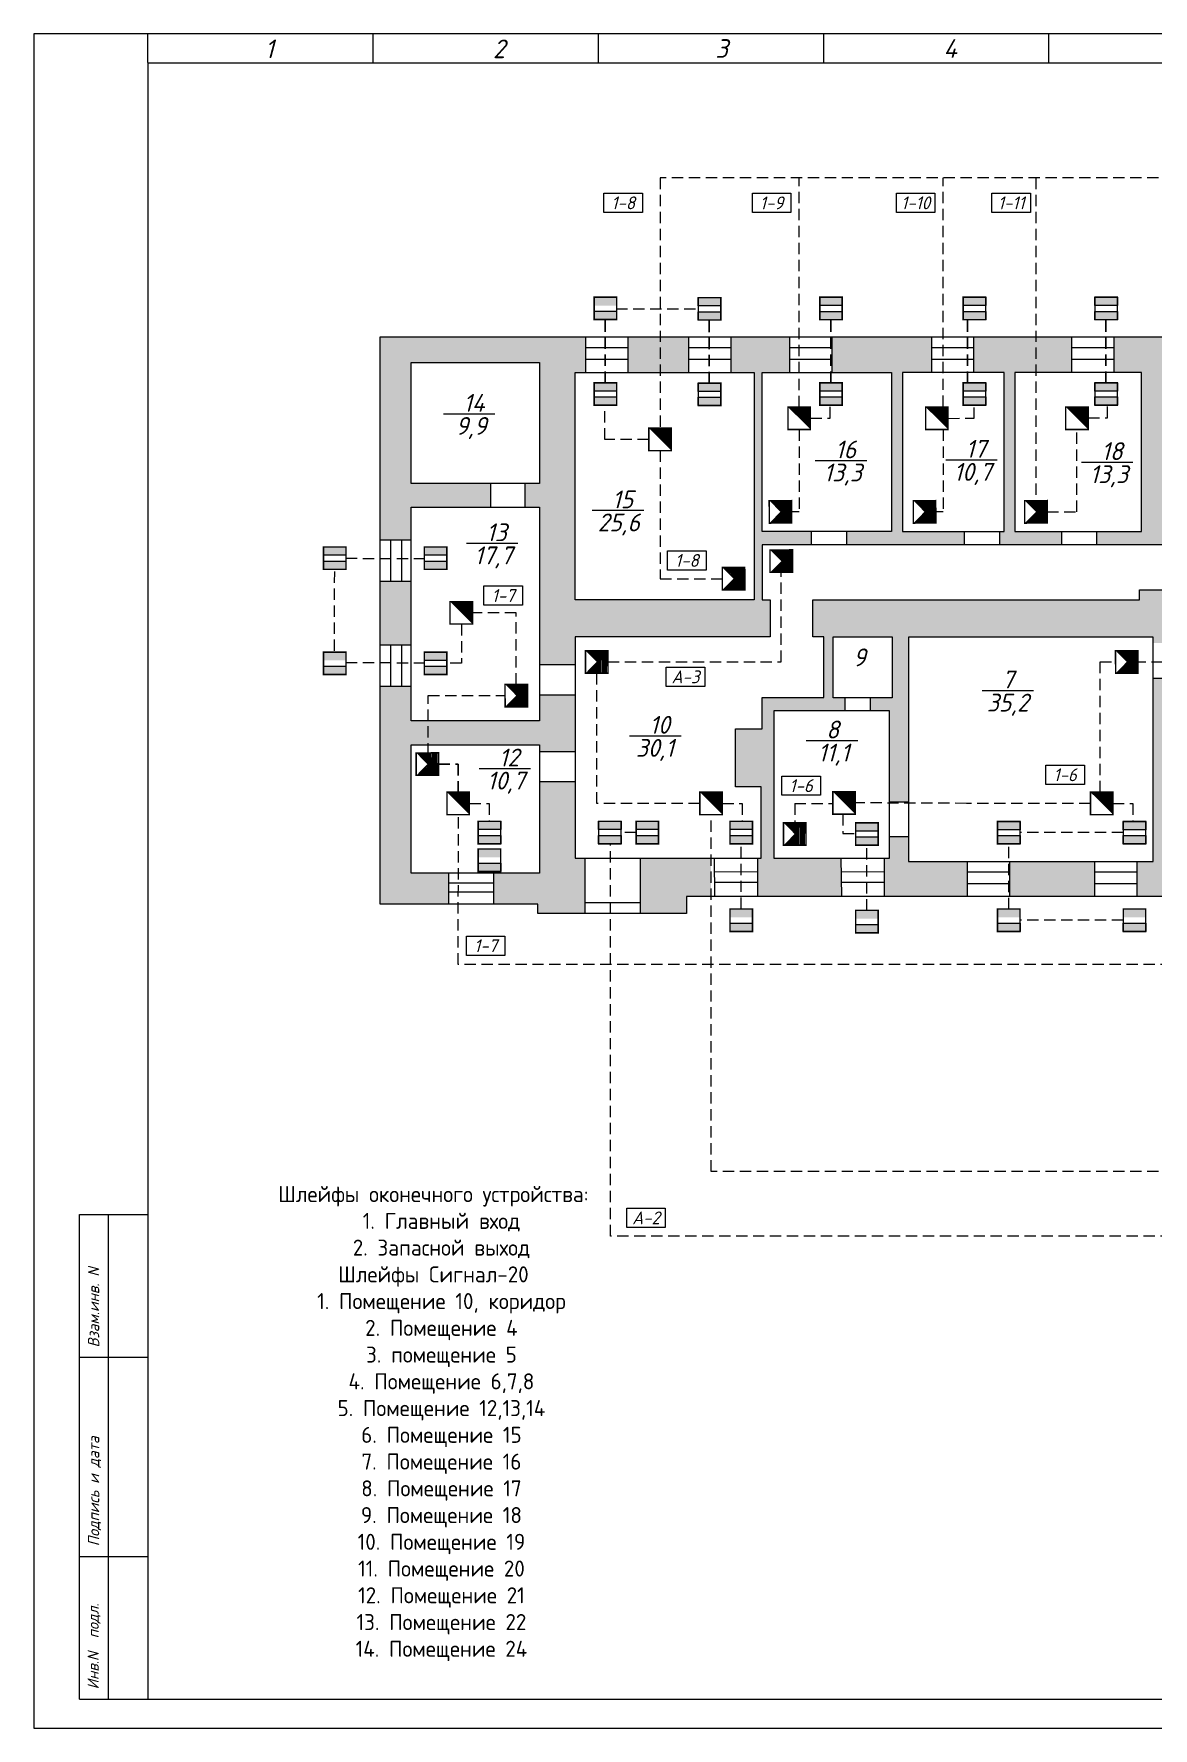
# Model space of a CAD drawing. Header units: inches. Extents: x -24 to 3888, y 393 to 1828.
# Drawn here: x 11.7 to 74.5, y 1275.1 to 1370.1 of the extents above; entities that cross this region are included whole.
import ezdxf

# ---------------------------------------------------------------- set-up
doc = ezdxf.new("R2010")
doc.units = ezdxf.units.IN
doc.header["$MEASUREMENT"] = 0
doc.linetypes.add('Caddy_Solid', pattern=[0])
doc.linetypes.add('HIDDEN2', pattern=[4.7625, 3.175, -1.5875])
doc.layers.get('0').transparency = 0.7
doc.layers.add('BLK_12_THHN', color=9, linetype='Continuous')
doc.layers.add('DESC', color=7, linetype='Continuous')
doc.styles.get("Standard").update_dxf_attribs({"font": 'GOST_Common Italic_0.ttf'})

# ---------------------------------------------------------------- blocks, each defined once
blk = doc.blocks.new('Звуковой')
blk.add_lwpolyline([(0.1, 2.9, 0, 4, 0), (1.5, 1.51, 4, 4, 0)], format="xyseb")
at = {"const_width": 0.2}
blk.add_lwpolyline([(0, 0), (0, 3), (3, 3), (3, 0)], close=True, dxfattribs=at)
blk = doc.blocks.new('Объем')
at = {"const_width": 0.2}
blk.add_lwpolyline([(0, 0), (0, 3), (3, 3), (3, 0)], close=True, dxfattribs=at)
for points in [[(0.21, 2.94), (0.21, 0.09)], [(0.41, 2.94), (0.41, 0.09)], [(0.61, 2.94), (0.61, 0.09)], [(0.8, 2.94), (0.8, 0.09)], [(1.01, 2.94), (1.01, 0.09)], [(1.21, 2.94), (1.21, 0.09)], [(1.39, 1.52), (2.81, 2.97)], [(1.39, 2.94), (1.39, 0.09)], [(1.56, 2.93), (1.56, 1.76)], [(1.76, 2.94), (1.76, 1.94)], [(1.94, 2.95), (1.94, 2.15)], [(2.13, 2.93), (2.13, 2.33)], [(2.3, 2.93), (2.3, 2.52)], [(2.49, 2.94), (2.49, 2.7)], [(1.39, 1.48), (2.82, 0.03)], [(1.56, 0.09), (1.56, 1.25)], [(1.74, 0.06), (1.74, 1.05)], [(1.94, 0.06), (1.94, 0.87)], [(2.13, 0.05), (2.13, 0.66)], [(2.31, 0.06), (2.31, 0.48)], [(2.49, 0.07), (2.49, 0.29)]]:
    blk.add_lwpolyline(points, dxfattribs=at)

msp = doc.modelspace()

# ---------------------------------------------------------------- hatches: boundary and pattern name
at = {"layer": 'DESC', "lineweight": 15}
h = msp.add_hatch(color=0, dxfattribs=at)
h.dxf.hatch_style = 1
h.paths.add_polyline_path([(43.152, 1354.558), (43.152, 1354.09), (44.412, 1354.09), (44.412, 1354.558)])
h.paths.add_polyline_path([(44.412, 1354.883), (44.412, 1355.35), (43.152, 1355.35), (43.152, 1354.883)])
h = msp.add_hatch(color=0, dxfattribs=at)
h.dxf.hatch_style = 1
h.paths.add_polyline_path([(48.998, 1354.536), (48.998, 1354.068), (50.258, 1354.068), (50.258, 1354.536)])
h.paths.add_polyline_path([(50.258, 1354.861), (50.258, 1355.328), (48.998, 1355.328), (48.998, 1354.861)])
h = msp.add_hatch(color=0, dxfattribs=at)
h.dxf.hatch_style = 1
h.paths.add_polyline_path([(55.813, 1354.556), (55.813, 1354.089), (57.073, 1354.089), (57.073, 1354.556)])
h.paths.add_polyline_path([(57.073, 1354.881), (57.073, 1355.348), (55.813, 1355.348), (55.813, 1354.881)])
h = msp.add_hatch(color=0, dxfattribs=at)
h.dxf.hatch_style = 1
h.paths.add_polyline_path([(63.864, 1354.556), (63.864, 1354.088), (65.124, 1354.088), (65.124, 1354.556)])
h.paths.add_polyline_path([(65.124, 1354.881), (65.124, 1355.348), (63.864, 1355.348), (63.864, 1354.881)])
h = msp.add_hatch(color=0, dxfattribs=at)
h.dxf.hatch_style = 1
h.paths.add_polyline_path([(71.253, 1354.556), (71.253, 1354.088), (72.513, 1354.088), (72.513, 1354.556)])
h.paths.add_polyline_path([(72.513, 1354.881), (72.513, 1355.348), (71.253, 1355.348), (71.253, 1354.881)])
h = msp.add_hatch(color=0, dxfattribs=at)
h.dxf.hatch_style = 1
h.paths.add_polyline_path([(37.339, 1344.906), (32.89, 1344.906), (32.89, 1351.691), (40.095, 1351.691), (40.095, 1344.906), (39.261, 1344.906), (39.261, 1343.574), (40.095, 1343.574), (40.095, 1334.738), (42.079, 1334.738), (42.079, 1336.29), (53.025, 1336.29), (53.025, 1338.366), (52.589, 1338.366), (52.589, 1341.454), (55.338, 1341.454), (55.338, 1342.207), (52.589, 1342.207), (52.589, 1351.121), (54.111, 1351.121), (54.111, 1353.129), (50.83, 1353.129), (50.83, 1351.121), (52.128, 1351.121), (52.128, 1338.366), (42.079, 1338.366), (42.079, 1351.121), (42.673, 1351.121), (42.673, 1353.129), (31.357, 1353.129), (31.137, 1353.129), (31.137, 1341.74), (32.89, 1341.74), (32.89, 1343.574), (37.339, 1343.574)])
h.paths.add_polyline_path([(46.853, 1353.129), (45.047, 1353.129), (45.047, 1351.121), (46.853, 1351.121)], flags=17)
h.paths.add_polyline_path([(48.456, 1353.129), (46.853, 1353.129), (46.853, 1351.121), (48.456, 1351.121)], flags=17)
h.paths.add_polyline_path([(62.074, 1353.129), (56.485, 1353.129), (56.485, 1351.121), (59.847, 1351.121), (59.847, 1342.207), (57.308, 1342.207), (57.308, 1341.454), (63.923, 1341.454), (63.923, 1342.207), (60.448, 1342.207), (60.448, 1351.121), (62.074, 1351.121)])
h.paths.add_polyline_path([(67.931, 1353.129), (64.448, 1353.129), (64.448, 1351.121), (66.154, 1351.121), (66.154, 1342.207), (65.892, 1342.207), (65.892, 1341.454), (69.371, 1341.454), (69.371, 1342.207), (66.762, 1342.207), (66.762, 1351.121), (67.931, 1351.121)])
h.paths.add_polyline_path([(69.941, 1353.129), (67.931, 1353.129), (67.931, 1351.121), (69.941, 1351.121)])
h.paths.add_polyline_path([(77.399, 1353.129), (72.316, 1353.129), (72.316, 1351.121), (73.87, 1351.121), (73.87, 1342.207), (71.341, 1342.207), (71.341, 1341.454), (78.234, 1341.454), (78.234, 1342.207), (76.36, 1342.207), (76.36, 1351.121), (77.399, 1351.121)])
h.paths.add_polyline_path([(79.617, 1353.129), (77.399, 1353.129), (77.399, 1351.121), (79.617, 1351.121)])
h.paths.add_polyline_path([(87.385, 1353.129), (81.991, 1353.129), (81.991, 1351.121), (84.044, 1351.121), (84.044, 1344.12), (81.684, 1344.12), (81.684, 1342.207), (80.204, 1342.207), (80.204, 1341.454), (86.501, 1341.454), (86.501, 1342.207), (84.556, 1342.207), (84.556, 1351.121), (87.385, 1351.121)])
h.paths.add_polyline_path([(84.044, 1343.962), (84.044, 1342.207), (81.941, 1342.207), (81.941, 1343.962)], flags=16)
h.paths.add_polyline_path([(92.185, 1353.129), (89.76, 1353.129), (89.76, 1351.121), (90.307, 1351.121), (90.307, 1342.207), (88.471, 1342.207), (88.471, 1341.454), (90.565, 1341.454), (90.565, 1340.773), (90.918, 1340.773), (90.918, 1341.784), (94.119, 1341.784), (94.119, 1342.207), (90.918, 1342.207), (90.918, 1351.121), (92.185, 1351.121)])
h.paths.add_polyline_path([(95.323, 1353.129), (92.185, 1353.129), (92.185, 1351.121), (95.323, 1351.121)])
h.paths.add_polyline_path([(100.958, 1353.129), (97.697, 1353.129), (97.697, 1351.121), (99.156, 1351.121), (99.156, 1342.207), (95.77, 1342.207), (95.77, 1341.784), (100.674, 1341.784), (100.674, 1342.207), (99.541, 1342.207), (99.541, 1350.523), (100.194, 1350.523), (100.194, 1351.121), (100.958, 1351.121)])
h.paths.add_polyline_path([(106.762, 1353.129), (103.332, 1353.129), (103.332, 1351.121), (104.338, 1351.121), (104.338, 1342.207), (102.252, 1342.207), (102.252, 1341.784), (106.553, 1341.784), (106.553, 1342.207), (104.815, 1342.207), (104.815, 1345.685), (109.637, 1345.685), (109.637, 1342.207), (108.294, 1342.207), (108.349, 1341.784), (109.637, 1341.784), (109.637, 1341.467), (111.548, 1341.467), (111.548, 1343.538), (115.241, 1343.538), (115.241, 1342.634), (115.975, 1342.634), (116.691, 1343.171), (116.691, 1343.58), (117.237, 1343.58), (117.247, 1343.587), (117.247, 1344.594), (116.184, 1344.594), (116.184, 1344.135), (112.535, 1344.135), (112.535, 1344.594), (111.635, 1344.594), (111.635, 1353.129), (109.136, 1353.129), (109.136, 1351.121), (109.637, 1351.121), (109.637, 1346.054), (104.815, 1346.054), (104.815, 1351.121), (106.762, 1351.121)])
h.paths.add_polyline_path([(111.548, 1338.862), (109.637, 1338.862), (109.637, 1338.41), (103.529, 1338.41), (103.529, 1336.28), (109.637, 1336.28), (109.637, 1336.2), (109.637, 1334.988), (111.593, 1334.988), (111.593, 1336.213), (112.463, 1336.213), (112.463, 1336.623), (116.184, 1336.623), (116.184, 1336.213), (117.247, 1336.213), (117.247, 1337.179), (116.691, 1337.179), (116.691, 1338.151), (115.241, 1338.151), (115.241, 1337.097), (111.548, 1337.097)])
h.paths.add_polyline_path([(101.442, 1338.41), (90.918, 1338.41), (90.918, 1339.304), (90.565, 1339.304), (90.565, 1338.41), (89.717, 1338.41), (89.717, 1336.28), (90.81, 1336.28), (90.81, 1323.703), (89.52, 1323.703), (89.52, 1321.735), (92.311, 1321.735), (92.311, 1323.703), (91.359, 1323.703), (91.359, 1336.28), (101.442, 1336.28)])
h.paths.add_polyline_path([(87.63, 1338.41), (79.482, 1338.41), (79.482, 1336.28), (82.585, 1336.28), (82.585, 1323.703), (80.615, 1323.703), (80.615, 1321.735), (85.34, 1321.735), (85.34, 1323.703), (83.051, 1323.703), (83.051, 1336.28), (87.63, 1336.28)])
h.paths.add_polyline_path([(77.395, 1338.41), (76.288, 1338.41), (76.288, 1338.926), (73.757, 1338.926), (73.757, 1338.366), (55.425, 1338.366), (55.425, 1336.29), (56.045, 1336.29), (56.045, 1332.896), (52.584, 1332.896), (52.584, 1331.14), (51.086, 1331.14), (51.086, 1327.887), (52.532, 1327.887), (52.532, 1323.885), (52.313, 1323.885), (52.313, 1321.735), (57.056, 1321.735), (57.022, 1323.885), (53.237, 1323.885), (53.237, 1332.154), (57.213, 1332.154), (57.213, 1332.87), (56.569, 1332.87), (56.569, 1336.29), (59.884, 1336.29), (59.884, 1332.87), (58.642, 1332.87), (58.642, 1332.154), (59.729, 1332.154), (59.729, 1327.051), (60.786, 1327.051), (60.786, 1336.28), (74.519, 1336.28), (74.519, 1335.956), (76.288, 1335.956), (76.288, 1336.28), (77.395, 1336.28)])
h.paths.add_polyline_path([(78.242, 1323.703), (76.288, 1323.703), (76.288, 1333.981), (74.519, 1333.981), (74.519, 1323.703), (73.608, 1323.703), (73.608, 1321.735), (78.242, 1321.735)])
h.paths.add_polyline_path([(71.236, 1323.703), (66.453, 1323.703), (66.453, 1321.735), (71.236, 1321.735)], flags=17)
h.paths.add_polyline_path([(64.081, 1323.703), (60.786, 1323.703), (60.786, 1325.106), (59.729, 1325.106), (59.729, 1323.885), (59.435, 1323.885), (59.435, 1321.735), (64.081, 1321.735)], flags=17)
h.paths.add_polyline_path([(99.478, 1323.703), (94.683, 1323.703), (94.683, 1321.735), (99.478, 1321.735)], flags=17)
h.paths.add_polyline_path([(105.853, 1322.69), (105.312, 1322.69), (105.312, 1323.703), (101.85, 1323.703), (101.85, 1321.735), (103.366, 1321.735), (103.366, 1320.692), (105.853, 1320.692)])
h.paths.add_polyline_path([(111.593, 1334.988), (109.637, 1334.988), (109.637, 1322.69), (108.225, 1322.69), (108.225, 1320.692), (111.593, 1320.692)])
h.paths.add_polyline_path([(49.717, 1323.885), (45.737, 1323.885), (45.737, 1320.769), (48.33, 1320.769), (48.33, 1321.735), (49.717, 1321.735)])
h.paths.add_polyline_path([(42.638, 1323.885), (42.079, 1323.885), (42.079, 1328.18), (40.095, 1328.18), (40.095, 1323.042), (37.513, 1323.042), (37.513, 1321.31), (39.985, 1321.31), (39.985, 1320.769), (42.638, 1320.769)])
h.paths.add_polyline_path([(42.079, 1333.042), (40.095, 1333.042), (40.095, 1331.586), (35.522, 1331.586), (35.522, 1330.235), (40.095, 1330.235), (40.095, 1329.868), (42.079, 1329.868)])
h.paths.add_polyline_path([(32.89, 1339.412), (31.137, 1339.412), (31.137, 1335.849), (32.89, 1335.849)], flags=17)
h.paths.add_polyline_path([(32.89, 1330.235), (35.522, 1330.235), (35.522, 1331.586), (32.89, 1331.586), (32.89, 1333.521), (31.137, 1333.521), (31.137, 1321.31), (34.98, 1321.31), (34.98, 1323.042), (32.89, 1323.042)])
h = msp.add_hatch(color=0, dxfattribs=at)
h.dxf.hatch_style = 1
h.paths.add_polyline_path([(43.152, 1349.76), (43.152, 1349.292), (44.412, 1349.292), (44.412, 1349.76)])
h.paths.add_polyline_path([(44.412, 1350.085), (44.412, 1350.552), (43.152, 1350.552), (43.152, 1350.085)])
h = msp.add_hatch(color=0, dxfattribs=at)
h.dxf.hatch_style = 1
h.paths.add_polyline_path([(48.998, 1349.738), (48.998, 1349.27), (50.258, 1349.27), (50.258, 1349.738)])
h.paths.add_polyline_path([(50.258, 1350.063), (50.258, 1350.53), (48.998, 1350.53), (48.998, 1350.063)])
h = msp.add_hatch(color=0, dxfattribs=at)
h.dxf.hatch_style = 1
h.paths.add_polyline_path([(55.813, 1349.758), (55.813, 1349.29), (57.073, 1349.29), (57.073, 1349.758)])
h.paths.add_polyline_path([(57.073, 1350.083), (57.073, 1350.55), (55.813, 1350.55), (55.813, 1350.083)])
h = msp.add_hatch(color=0, dxfattribs=at)
h.dxf.hatch_style = 1
h.paths.add_polyline_path([(63.864, 1349.758), (63.864, 1349.29), (65.124, 1349.29), (65.124, 1349.758)])
h.paths.add_polyline_path([(65.124, 1350.083), (65.124, 1350.55), (63.864, 1350.55), (63.864, 1350.083)])
h = msp.add_hatch(color=0, dxfattribs=at)
h.dxf.hatch_style = 1
h.paths.add_polyline_path([(71.253, 1349.758), (71.253, 1349.29), (72.513, 1349.29), (72.513, 1349.758)])
h.paths.add_polyline_path([(72.513, 1350.083), (72.513, 1350.55), (71.253, 1350.55), (71.253, 1350.083)])
h = msp.add_hatch(color=0, dxfattribs=at)
h.dxf.hatch_style = 1
h.paths.add_polyline_path([(27.965, 1340.548), (27.965, 1340.08), (29.225, 1340.08), (29.225, 1340.548)])
h.paths.add_polyline_path([(29.225, 1340.873), (29.225, 1341.34), (27.965, 1341.34), (27.965, 1340.873)])
h = msp.add_hatch(color=0, dxfattribs=at)
h.dxf.hatch_style = 1
h.paths.add_polyline_path([(33.626, 1340.548), (33.626, 1340.08), (34.886, 1340.08), (34.886, 1340.548)])
h.paths.add_polyline_path([(34.886, 1340.873), (34.886, 1341.34), (33.626, 1341.34), (33.626, 1340.873)])
h = msp.add_hatch(color=0, dxfattribs=at)
h.dxf.hatch_style = 1
h.paths.add_polyline_path([(27.965, 1334.646), (27.965, 1334.179), (29.225, 1334.179), (29.225, 1334.646)])
h.paths.add_polyline_path([(29.225, 1334.971), (29.225, 1335.438), (27.965, 1335.438), (27.965, 1334.971)])
h = msp.add_hatch(color=0, dxfattribs=at)
h.dxf.hatch_style = 1
h.paths.add_polyline_path([(33.626, 1334.646), (33.626, 1334.179), (34.886, 1334.179), (34.886, 1334.646)])
h.paths.add_polyline_path([(34.886, 1334.971), (34.886, 1335.438), (33.626, 1335.438), (33.626, 1334.971)])
h = msp.add_hatch(color=0, dxfattribs=at)
h.dxf.hatch_style = 1
h.paths.add_polyline_path([(36.649, 1325.156), (36.649, 1324.688), (37.909, 1324.688), (37.909, 1325.156)])
h.paths.add_polyline_path([(37.909, 1325.481), (37.909, 1325.948), (36.649, 1325.948), (36.649, 1325.481)])
h = msp.add_hatch(color=0, dxfattribs=at)
h.dxf.hatch_style = 1
h.paths.add_polyline_path([(43.404, 1325.156), (43.404, 1324.688), (44.664, 1324.688), (44.664, 1325.156)])
h.paths.add_polyline_path([(44.664, 1325.481), (44.664, 1325.948), (43.404, 1325.948), (43.404, 1325.481)])
h = msp.add_hatch(color=0, dxfattribs=at)
h.dxf.hatch_style = 1
h.paths.add_polyline_path([(45.508, 1325.156), (45.508, 1324.688), (46.768, 1324.688), (46.768, 1325.156)])
h.paths.add_polyline_path([(46.768, 1325.481), (46.768, 1325.948), (45.508, 1325.948), (45.508, 1325.481)])
h = msp.add_hatch(color=0, dxfattribs=at)
h.dxf.hatch_style = 1
h.paths.add_polyline_path([(50.776, 1325.156), (50.776, 1324.688), (52.036, 1324.688), (52.036, 1325.156)])
h.paths.add_polyline_path([(52.036, 1325.481), (52.036, 1325.948), (50.776, 1325.948), (50.776, 1325.481)])
h = msp.add_hatch(color=0, dxfattribs=at)
h.dxf.hatch_style = 1
h.paths.add_polyline_path([(57.829, 1325.078), (57.829, 1324.61), (59.089, 1324.61), (59.089, 1325.078)])
h.paths.add_polyline_path([(59.089, 1325.403), (59.089, 1325.87), (57.829, 1325.87), (57.829, 1325.403)])
h = msp.add_hatch(color=0, dxfattribs=at)
h.dxf.hatch_style = 1
h.paths.add_polyline_path([(65.79, 1325.151), (65.79, 1324.683), (67.05, 1324.683), (67.05, 1325.151)])
h.paths.add_polyline_path([(67.05, 1325.476), (67.05, 1325.943), (65.79, 1325.943), (65.79, 1325.476)])
h = msp.add_hatch(color=0, dxfattribs=at)
h.dxf.hatch_style = 1
h.paths.add_polyline_path([(72.843, 1325.151), (72.843, 1324.683), (74.103, 1324.683), (74.103, 1325.151)])
h.paths.add_polyline_path([(74.103, 1325.476), (74.103, 1325.943), (72.843, 1325.943), (72.843, 1325.476)])
h = msp.add_hatch(color=0, dxfattribs=at)
h.dxf.hatch_style = 1
h.paths.add_polyline_path([(36.649, 1323.6), (36.649, 1323.132), (37.909, 1323.132), (37.909, 1323.6)])
h.paths.add_polyline_path([(37.909, 1323.925), (37.909, 1324.392), (36.649, 1324.392), (36.649, 1323.925)])
h = msp.add_hatch(color=0, dxfattribs=at)
h.dxf.hatch_style = 1
h.paths.add_polyline_path([(50.776, 1320.24), (50.776, 1319.772), (52.036, 1319.772), (52.036, 1320.24)])
h.paths.add_polyline_path([(52.036, 1320.565), (52.036, 1321.032), (50.776, 1321.032), (50.776, 1320.565)])
h = msp.add_hatch(color=0, dxfattribs=at)
h.dxf.hatch_style = 1
h.paths.add_polyline_path([(57.829, 1320.162), (57.829, 1319.694), (59.089, 1319.694), (59.089, 1320.162)])
h.paths.add_polyline_path([(59.089, 1320.487), (59.089, 1320.954), (57.829, 1320.954), (57.829, 1320.487)])
h = msp.add_hatch(color=0, dxfattribs=at)
h.dxf.hatch_style = 1
h.paths.add_polyline_path([(65.79, 1320.235), (65.79, 1319.767), (67.05, 1319.767), (67.05, 1320.235)])
h.paths.add_polyline_path([(67.05, 1320.56), (67.05, 1321.027), (65.79, 1321.027), (65.79, 1320.56)])
h = msp.add_hatch(color=0, dxfattribs=at)
h.dxf.hatch_style = 1
h.paths.add_polyline_path([(72.843, 1320.235), (72.843, 1319.767), (74.103, 1319.767), (74.103, 1320.235)])
h.paths.add_polyline_path([(74.103, 1320.56), (74.103, 1321.027), (72.843, 1321.027), (72.843, 1320.56)])

# ---------------------------------------------------------------- linework, layer by layer
at = {"layer": 'BLK_12_THHN', "color": 0, "linetype": 'HIDDEN2', "ltscale": 0.2}
for p, q in [((43.766, 1350.552), (43.766, 1354.09)), ((49.612, 1350.53), (49.612, 1354.068)), ((56.427, 1350.55), (56.427, 1354.089)), ((64.099, 1350.55), (64.099, 1354.088)), ((71.867, 1350.55), (71.867, 1354.088))]:
    msp.add_line(p, q, dxfattribs=at)
at = {"layer": 'BLK_12_THHN', "color": 0, "lineweight": 15}
for p, q in [((31.137, 1321.31), (31.137, 1353.129)), ((31.137, 1353.129), (31.357, 1353.129)), ((31.357, 1353.129), (111.635, 1353.129)), ((42.673, 1353.129), (42.673, 1351.121)), ((42.673, 1352.529), (45.047, 1352.529)), ((45.047, 1353.129), (45.047, 1351.121)), ((48.456, 1353.129), (48.456, 1351.121)), ((48.456, 1352.529), (50.83, 1352.529)), ((50.83, 1353.129), (50.83, 1351.121)), ((54.111, 1353.129), (54.111, 1351.121)), ((54.111, 1352.529), (56.485, 1352.529)), ((56.485, 1353.129), (56.485, 1351.121)), ((62.074, 1353.129), (62.074, 1351.121)), ((62.074, 1352.529), (64.448, 1352.529)), ((64.448, 1353.129), (64.448, 1351.121)), ((69.941, 1353.129), (69.941, 1351.121)), ((69.941, 1352.529), (72.316, 1352.529)), ((72.316, 1353.129), (72.316, 1351.121)), ((32.89, 1351.691), (40.095, 1351.691)), ((32.89, 1344.906), (32.89, 1351.691)), ((40.095, 1351.691), (40.095, 1344.906)), ((42.673, 1351.872), (45.047, 1351.872)), ((48.456, 1351.872), (50.83, 1351.872)), ((54.111, 1351.872), (56.485, 1351.872)), ((62.074, 1351.872), (64.448, 1351.872)), ((69.941, 1351.872), (72.316, 1351.872)), ((42.079, 1351.121), (52.128, 1351.121)), ((42.079, 1338.366), (42.079, 1351.121)), ((52.128, 1351.121), (52.128, 1338.366)), ((52.589, 1351.121), (59.847, 1351.121)), ((52.589, 1342.207), (52.589, 1351.121)), ((59.847, 1351.121), (59.847, 1342.207)), ((60.448, 1351.121), (60.448, 1342.207)), ((66.154, 1351.121), (60.448, 1351.121)), ((66.154, 1342.207), (66.154, 1351.121)), ((66.762, 1351.121), (66.762, 1342.207)), ((73.87, 1351.121), (66.762, 1351.121)), ((73.87, 1342.207), (73.87, 1351.121)), ((40.095, 1344.906), (32.89, 1344.906)), ((37.339, 1344.906), (37.339, 1343.574)), ((39.261, 1344.906), (39.261, 1343.574)), ((32.89, 1343.574), (40.095, 1343.574)), ((32.89, 1331.586), (32.89, 1343.574)), ((40.095, 1343.574), (40.095, 1331.586)), ((59.847, 1342.207), (52.589, 1342.207)), ((55.338, 1342.207), (55.338, 1341.454)), ((57.308, 1342.207), (57.308, 1341.454)), ((60.448, 1342.207), (66.154, 1342.207)), ((63.923, 1342.207), (63.923, 1341.454)), ((65.892, 1342.207), (65.892, 1341.454)), ((66.762, 1342.207), (73.87, 1342.207)), ((69.371, 1342.207), (69.371, 1341.454)), ((71.341, 1342.207), (71.341, 1341.454)), ((31.137, 1341.74), (32.89, 1341.74)), ((31.716, 1341.74), (31.716, 1339.412)), ((32.342, 1341.74), (32.342, 1339.412)), ((52.589, 1341.454), (52.589, 1338.366)), ((90.565, 1341.454), (52.589, 1341.454)), ((31.137, 1339.412), (32.89, 1339.412)), ((52.128, 1338.366), (42.079, 1338.366)), ((52.589, 1338.366), (53.025, 1338.366)), ((53.025, 1338.366), (53.025, 1336.29)), ((55.425, 1336.29), (55.425, 1338.366)), ((55.425, 1338.366), (73.757, 1338.366)), ((73.757, 1338.366), (73.757, 1338.926)), ((73.757, 1338.926), (76.288, 1338.926)), ((53.025, 1336.29), (42.079, 1336.29)), ((42.079, 1336.29), (42.079, 1323.885)), ((56.045, 1336.29), (55.425, 1336.29)), ((56.045, 1332.896), (56.045, 1336.29)), ((56.569, 1336.29), (59.884, 1336.29)), ((56.569, 1332.87), (56.569, 1336.29)), ((59.884, 1336.29), (59.884, 1332.87)), ((74.519, 1336.28), (60.786, 1336.28)), ((60.786, 1336.28), (60.786, 1323.703)), ((74.519, 1323.703), (74.519, 1336.28)), ((31.137, 1335.849), (32.89, 1335.849)), ((31.716, 1335.849), (31.716, 1333.521)), ((32.342, 1335.849), (32.342, 1333.521)), ((40.095, 1334.738), (42.079, 1334.738)), ((31.137, 1333.521), (32.89, 1333.521)), ((74.519, 1333.981), (76.288, 1333.981)), ((40.095, 1333.042), (42.079, 1333.042)), ((52.584, 1331.14), (52.584, 1332.896)), ((52.584, 1332.896), (56.045, 1332.896)), ((59.884, 1332.87), (56.569, 1332.87)), ((57.213, 1332.87), (57.213, 1332.154)), ((58.642, 1332.87), (58.642, 1332.154)), ((40.095, 1331.586), (32.89, 1331.586)), ((59.729, 1332.154), (53.237, 1332.154)), ((53.237, 1332.154), (53.237, 1323.885)), ((59.729, 1323.885), (59.729, 1332.154)), ((51.086, 1327.887), (51.086, 1331.14)), ((51.086, 1331.14), (52.584, 1331.14)), ((32.89, 1330.235), (40.095, 1330.235)), ((32.89, 1323.042), (32.89, 1330.235)), ((40.095, 1330.235), (40.095, 1323.042)), ((40.095, 1329.868), (42.079, 1329.868)), ((40.095, 1328.18), (42.079, 1328.18)), ((52.532, 1327.887), (51.086, 1327.887)), ((52.532, 1323.885), (52.532, 1327.887)), ((59.729, 1327.051), (60.786, 1327.051)), ((59.729, 1325.106), (60.786, 1325.106)), ((40.095, 1323.042), (32.89, 1323.042)), ((34.98, 1323.042), (34.98, 1321.31)), ((37.513, 1323.042), (37.513, 1321.31)), ((42.079, 1323.885), (52.532, 1323.885)), ((42.638, 1323.885), (42.638, 1320.769)), ((45.737, 1323.885), (45.737, 1320.769)), ((49.934, 1321.735), (49.9, 1323.885)), ((49.912, 1323.125), (52.313, 1323.123)), ((52.313, 1323.885), (52.313, 1321.735)), ((53.237, 1323.885), (59.729, 1323.885)), ((57.056, 1321.735), (57.022, 1323.885)), ((57.034, 1323.125), (59.435, 1323.123)), ((59.435, 1323.885), (59.435, 1321.735)), ((60.786, 1323.703), (74.519, 1323.703)), ((64.081, 1323.703), (64.081, 1321.735)), ((64.081, 1323.118), (66.453, 1323.118)), ((66.453, 1323.703), (66.453, 1321.735)), ((71.236, 1323.703), (71.236, 1321.735)), ((71.236, 1323.118), (73.608, 1323.118)), ((73.608, 1323.703), (73.608, 1321.735)), ((34.98, 1322.5), (37.513, 1322.5)), ((49.921, 1322.542), (52.313, 1322.539)), ((57.043, 1322.542), (59.435, 1322.539)), ((64.081, 1322.462), (66.453, 1322.462)), ((71.236, 1322.462), (73.608, 1322.462)), ((39.985, 1321.31), (31.137, 1321.31)), ((34.98, 1321.991), (37.513, 1321.991)), ((39.985, 1320.769), (39.985, 1321.31)), ((42.638, 1321.389), (45.737, 1321.389)), ((103.366, 1321.735), (48.33, 1321.735)), ((48.33, 1321.735), (48.33, 1320.769)), ((48.33, 1320.769), (39.985, 1320.769))]:
    msp.add_line(p, q, dxfattribs=at)
at = {"layer": 'DESC', "linetype": 'Caddy_Solid', "lineweight": 15}
for p, q in [((18.114, 1368.521), (18.114, 1370.121)), ((30.754, 1368.521), (30.754, 1370.121)), ((43.394, 1368.521), (43.394, 1370.121)), ((56.034, 1368.521), (56.034, 1370.121)), ((68.674, 1368.521), (68.674, 1370.121)), ((18.114, 1368.501), (144.514, 1368.501)), ((18.114, 1368.501), (18.114, 1276.681)), ((14.274, 1276.7), (14.274, 1303.9)), ((14.274, 1303.9), (18.114, 1303.9)), ((15.874, 1303.9), (15.874, 1276.7)), ((14.274, 1295.881), (18.114, 1295.881)), ((14.274, 1284.7), (18.114, 1284.7)), ((144.514, 1276.681), (14.274, 1276.681))]:
    msp.add_line(p, q, dxfattribs=at)
at = {"layer": 'DESC', "color": 0, "linetype": 'HIDDEN2', "lineweight": 15, "ltscale": 0.2}
for p, q in [((133.877, 1362.045), (46.853, 1362.045)), ((46.853, 1362.045), (46.853, 1348.004)), ((54.657, 1349.191), (54.657, 1362.045)), ((62.739, 1349.192), (62.739, 1362.046)), ((67.931, 1362.045), (67.931, 1343.939)), ((44.388, 1354.698), (48.998, 1354.698)), ((43.758, 1347.374), (43.758, 1349.25)), ((56.396, 1348.561), (56.396, 1349.222)), ((64.478, 1348.562), (64.478, 1349.168)), ((71.957, 1348.582), (71.957, 1349.222)), ((54.657, 1347.931), (54.657, 1343.311)), ((55.287, 1348.561), (56.396, 1348.561)), ((62.739, 1347.932), (62.739, 1343.312)), ((63.013, 1348.554), (64.478, 1348.562)), ((70.243, 1343.311), (70.243, 1347.931)), ((70.873, 1348.582), (71.957, 1348.582)), ((46.223, 1347.374), (43.758, 1347.374)), ((46.853, 1346.744), (46.853, 1339.56)), ((54.657, 1343.311), (54.239, 1343.31)), ((62.739, 1343.312), (62.321, 1343.311)), ((68.573, 1343.311), (70.243, 1343.311)), ((28.578, 1335.521), (28.595, 1340.08)), ((29.225, 1340.704), (33.626, 1340.689)), ((46.853, 1339.56), (50.345, 1339.56)), ((53.655, 1334.893), (53.655, 1339.907)), ((38.783, 1337.643), (36.326, 1337.643)), ((38.783, 1333.632), (38.783, 1337.643)), ((35.702, 1337.013), (35.702, 1334.817)), ((29.225, 1334.858), (33.626, 1334.843)), ((35.702, 1334.817), (34.932, 1334.817)), ((43.924, 1334.893), (53.655, 1334.893)), ((71.554, 1327.586), (71.554, 1334.89)), ((71.554, 1334.89), (72.412, 1334.89)), ((76.967, 1334.89), (73.672, 1334.883)), ((43.296, 1326.956), (43.296, 1334.261)), ((33.832, 1333), (38.154, 1333.006)), ((33.832, 1329.69), (33.832, 1333)), ((36.152, 1326.956), (37.261, 1326.956)), ((37.261, 1326.956), (37.261, 1325.943)), ((49.087, 1326.956), (43.296, 1326.956)), ((50.347, 1326.956), (51.457, 1326.956)), ((51.457, 1326.956), (51.457, 1325.943)), ((54.405, 1326.956), (54.405, 1325.869)), ((54.405, 1326.956), (56.542, 1326.956)), ((64.05, 1326.956), (57.802, 1326.984)), ((71.002, 1326.956), (64.05, 1326.956)), ((72.262, 1326.956), (73.371, 1326.956)), ((73.371, 1326.956), (73.371, 1325.943)), ((35.522, 1317.921), (35.542, 1326.326)), ((49.717, 1306.307), (49.717, 1326.326)), ((57.106, 1326.35), (57.106, 1325.263)), ((45.508, 1325.318), (44.664, 1325.318)), ((57.106, 1325.263), (57.829, 1325.263)), ((72.843, 1325.313), (67.05, 1325.313)), ((44.079, 1302.681), (44.079, 1324.683)), ((51.406, 1321.032), (51.406, 1324.688)), ((58.459, 1320.954), (58.459, 1324.61)), ((66.42, 1321.027), (66.42, 1324.683)), ((72.843, 1320.397), (67.05, 1320.397)), ((130.807, 1317.921), (35.522, 1317.921)), ((133.877, 1306.307), (49.717, 1306.307)), ((130.807, 1302.681), (44.079, 1302.681))]:
    msp.add_line(p, q, dxfattribs=at)
at = {"layer": 'DESC', "color": 0, "lineweight": 15}
for p, q in [((34.695, 1348.807), (37.585, 1348.807)), ((55.561, 1346.197), (58.451, 1346.197)), ((62.882, 1346.229), (65.772, 1346.229)), ((70.495, 1346.1), (73.384, 1346.1)), ((43.05, 1343.394), (45.939, 1343.394)), ((35.985, 1341.546), (38.874, 1341.546)), ((64.921, 1333.287), (67.81, 1333.287)), ((45.145, 1330.748), (48.034, 1330.748)), ((55.058, 1330.483), (57.947, 1330.483)), ((36.694, 1328.911), (39.584, 1328.911))]:
    msp.add_line(p, q, dxfattribs=at)
at = {"layer": 'DESC', "color": 0, "linetype": 'HIDDEN2', "ltscale": 0.2}
for p, q in [((34.428, 1329.157), (35.522, 1329.157)), ((35.522, 1329.157), (35.522, 1327.572))]:
    msp.add_line(p, q, dxfattribs=at)
at = {"layer": 'DESC', "lineweight": 15}
msp.add_lwpolyline([(11.714, 1275.081), (146.114, 1275.081), (146.114, 1370.121), (11.714, 1370.121)], close=True, dxfattribs=at)
at = {"layer": 'DESC', "color": 0, "lineweight": 15}
for points in [[(43.703, 1361.181), (45.863, 1361.181), (45.863, 1360.101), (43.703, 1360.101), (43.703, 1361.181)], [(52.029, 1361.181), (54.189, 1361.181), (54.189, 1360.101), (52.029, 1360.101), (52.029, 1361.181)], [(60.111, 1361.182), (62.271, 1361.182), (62.271, 1360.102), (60.111, 1360.102), (60.111, 1361.182)], [(65.477, 1361.182), (67.637, 1361.182), (67.637, 1360.102), (65.477, 1360.102), (65.477, 1361.182)], [(47.278, 1341.122), (49.438, 1341.122), (49.438, 1340.042), (47.278, 1340.042), (47.278, 1341.122)], [(36.968, 1339.152), (39.128, 1339.152), (39.128, 1338.072), (36.968, 1338.072), (36.968, 1339.152)], [(47.199, 1334.593), (49.359, 1334.593), (49.359, 1333.513), (47.199, 1333.513), (47.199, 1334.593)], [(68.501, 1329.098), (70.661, 1329.098), (70.661, 1328.018), (68.501, 1328.018), (68.501, 1329.098)], [(53.685, 1328.489), (55.845, 1328.489), (55.845, 1327.409), (53.685, 1327.409), (53.685, 1328.489)], [(35.984, 1319.509), (38.144, 1319.509), (38.144, 1318.429), (35.984, 1318.429), (35.984, 1319.509)], [(44.984, 1304.243), (47.144, 1304.243), (47.144, 1303.163), (44.984, 1303.163), (44.984, 1304.243)]]:
    msp.add_lwpolyline(points, dxfattribs=at)
at = {"layer": 'DESC', "color": 0, "lineweight": 15, "const_width": 0.084}
for points in [[(43.152, 1355.35), (44.412, 1355.35), (44.412, 1354.09), (43.152, 1354.09), (43.152, 1355.35)], [(48.998, 1355.328), (50.258, 1355.328), (50.258, 1354.068), (48.998, 1354.068), (48.998, 1355.328)], [(55.813, 1355.348), (57.073, 1355.348), (57.073, 1354.089), (55.813, 1354.089), (55.813, 1355.348)], [(63.864, 1355.348), (65.124, 1355.348), (65.124, 1354.088), (63.864, 1354.088), (63.864, 1355.348)], [(71.253, 1355.348), (72.513, 1355.348), (72.513, 1354.088), (71.253, 1354.088), (71.253, 1355.348)], [(43.152, 1350.552), (44.412, 1350.552), (44.412, 1349.292), (43.152, 1349.292), (43.152, 1350.552)], [(48.998, 1350.53), (50.258, 1350.53), (50.258, 1349.27), (48.998, 1349.27), (48.998, 1350.53)], [(55.813, 1350.55), (57.073, 1350.55), (57.073, 1349.29), (55.813, 1349.29), (55.813, 1350.55)], [(63.864, 1350.55), (65.124, 1350.55), (65.124, 1349.29), (63.864, 1349.29), (63.864, 1350.55)], [(71.253, 1350.55), (72.513, 1350.55), (72.513, 1349.29), (71.253, 1349.29), (71.253, 1350.55)], [(27.965, 1341.34), (29.225, 1341.34), (29.225, 1340.08), (27.965, 1340.08), (27.965, 1341.34)], [(33.626, 1341.34), (34.886, 1341.34), (34.886, 1340.08), (33.626, 1340.08), (33.626, 1341.34)], [(27.965, 1335.438), (29.225, 1335.438), (29.225, 1334.179), (27.965, 1334.179), (27.965, 1335.438)], [(33.626, 1335.438), (34.886, 1335.438), (34.886, 1334.179), (33.626, 1334.179), (33.626, 1335.438)], [(36.649, 1325.948), (37.909, 1325.948), (37.909, 1324.688), (36.649, 1324.688), (36.649, 1325.948)], [(43.404, 1325.948), (44.664, 1325.948), (44.664, 1324.688), (43.404, 1324.688), (43.404, 1325.948)], [(45.508, 1325.948), (46.768, 1325.948), (46.768, 1324.688), (45.508, 1324.688), (45.508, 1325.948)], [(50.776, 1325.948), (52.036, 1325.948), (52.036, 1324.688), (50.776, 1324.688), (50.776, 1325.948)], [(57.829, 1325.87), (59.089, 1325.87), (59.089, 1324.61), (57.829, 1324.61), (57.829, 1325.87)], [(65.79, 1325.943), (67.05, 1325.943), (67.05, 1324.683), (65.79, 1324.683), (65.79, 1325.943)], [(72.843, 1325.943), (74.103, 1325.943), (74.103, 1324.683), (72.843, 1324.683), (72.843, 1325.943)], [(36.649, 1324.392), (37.909, 1324.392), (37.909, 1323.132), (36.649, 1323.132), (36.649, 1324.392)], [(50.776, 1321.032), (52.036, 1321.032), (52.036, 1319.772), (50.776, 1319.772), (50.776, 1321.032)], [(65.79, 1321.027), (67.05, 1321.027), (67.05, 1319.767), (65.79, 1319.767), (65.79, 1321.027)], [(72.843, 1321.027), (74.103, 1321.027), (74.103, 1319.767), (72.843, 1319.767), (72.843, 1321.027)], [(57.829, 1320.954), (59.089, 1320.954), (59.089, 1319.694), (57.829, 1319.694), (57.829, 1320.954)]]:
    msp.add_lwpolyline(points, dxfattribs=at)
at = {"layer": 'DESC', "color": 0, "lineweight": 15}
for points in [[(48.998, 1355.328), (50.258, 1355.328), (50.258, 1354.861), (48.998, 1354.861)], [(55.813, 1355.348), (57.073, 1355.348), (57.073, 1354.881), (55.813, 1354.881)], [(63.864, 1355.348), (65.124, 1355.348), (65.124, 1354.881), (63.864, 1354.881)], [(71.253, 1355.348), (72.513, 1355.348), (72.513, 1354.881), (71.253, 1354.881)], [(44.412, 1354.09), (43.152, 1354.09), (43.152, 1354.558), (44.412, 1354.558)], [(50.258, 1354.068), (48.998, 1354.068), (48.998, 1354.536), (50.258, 1354.536)], [(57.073, 1354.089), (55.813, 1354.089), (55.813, 1354.556), (57.073, 1354.556)], [(65.124, 1354.088), (63.864, 1354.088), (63.864, 1354.556), (65.124, 1354.556)], [(72.513, 1354.088), (71.253, 1354.088), (71.253, 1354.556), (72.513, 1354.556)], [(43.152, 1350.552), (44.412, 1350.552), (44.412, 1350.085), (43.152, 1350.085)], [(48.998, 1350.53), (50.258, 1350.53), (50.258, 1350.063), (48.998, 1350.063)], [(55.813, 1350.55), (57.073, 1350.55), (57.073, 1350.083), (55.813, 1350.083)], [(63.864, 1350.55), (65.124, 1350.55), (65.124, 1350.083), (63.864, 1350.083)], [(71.253, 1350.55), (72.513, 1350.55), (72.513, 1350.083), (71.253, 1350.083)], [(44.412, 1349.292), (43.152, 1349.292), (43.152, 1349.76), (44.412, 1349.76)], [(50.258, 1349.27), (48.998, 1349.27), (48.998, 1349.738), (50.258, 1349.738)], [(57.073, 1349.29), (55.813, 1349.29), (55.813, 1349.758), (57.073, 1349.758)], [(65.124, 1349.29), (63.864, 1349.29), (63.864, 1349.758), (65.124, 1349.758)], [(72.513, 1349.29), (71.253, 1349.29), (71.253, 1349.758), (72.513, 1349.758)], [(27.965, 1341.34), (29.225, 1341.34), (29.225, 1340.873), (27.965, 1340.873)], [(33.626, 1341.34), (34.886, 1341.34), (34.886, 1340.873), (33.626, 1340.873)], [(29.225, 1340.08), (27.965, 1340.08), (27.965, 1340.548), (29.225, 1340.548)], [(34.886, 1340.08), (33.626, 1340.08), (33.626, 1340.548), (34.886, 1340.548)], [(33.626, 1335.438), (34.886, 1335.438), (34.886, 1334.971), (33.626, 1334.971)], [(29.225, 1334.179), (27.965, 1334.179), (27.965, 1334.646), (29.225, 1334.646)], [(34.886, 1334.179), (33.626, 1334.179), (33.626, 1334.646), (34.886, 1334.646)], [(36.649, 1325.948), (37.909, 1325.948), (37.909, 1325.481), (36.649, 1325.481)], [(43.404, 1325.948), (44.664, 1325.948), (44.664, 1325.481), (43.404, 1325.481)], [(45.508, 1325.948), (46.768, 1325.948), (46.768, 1325.481), (45.508, 1325.481)], [(50.776, 1325.948), (52.036, 1325.948), (52.036, 1325.481), (50.776, 1325.481)], [(57.829, 1325.87), (59.089, 1325.87), (59.089, 1325.403), (57.829, 1325.403)], [(65.79, 1325.943), (67.05, 1325.943), (67.05, 1325.476), (65.79, 1325.476)], [(72.843, 1325.943), (74.103, 1325.943), (74.103, 1325.476), (72.843, 1325.476)], [(37.909, 1324.688), (36.649, 1324.688), (36.649, 1325.156), (37.909, 1325.156)], [(44.664, 1324.688), (43.404, 1324.688), (43.404, 1325.156), (44.664, 1325.156)], [(46.768, 1324.688), (45.508, 1324.688), (45.508, 1325.156), (46.768, 1325.156)], [(52.036, 1324.688), (50.776, 1324.688), (50.776, 1325.156), (52.036, 1325.156)], [(59.089, 1324.61), (57.829, 1324.61), (57.829, 1325.078), (59.089, 1325.078)], [(67.05, 1324.683), (65.79, 1324.683), (65.79, 1325.151), (67.05, 1325.151)], [(74.103, 1324.683), (72.843, 1324.683), (72.843, 1325.151), (74.103, 1325.151)], [(37.909, 1323.132), (36.649, 1323.132), (36.649, 1323.6), (37.909, 1323.6)], [(52.036, 1319.772), (50.776, 1319.772), (50.776, 1320.24), (52.036, 1320.24)], [(59.089, 1319.694), (57.829, 1319.694), (57.829, 1320.162), (59.089, 1320.162)], [(67.05, 1319.767), (65.79, 1319.767), (65.79, 1320.235), (67.05, 1320.235)], [(74.103, 1319.767), (72.843, 1319.767), (72.843, 1320.235), (74.103, 1320.235)]]:
    msp.add_lwpolyline(points, close=True, dxfattribs=at)

# ---------------------------------------------------------------- block references
for name, p, xscale, yscale, zscale, rotation in [('Звуковой', (54.027, 1349.191), 0.4199975999999516, 0.4199975999999516, 0.4199975999999516, 270), ('Звуковой', (61.753, 1349.191), 0.4199975999999516, 0.4199975999999516, 0.4199975999999516, 270), ('Звуковой', (69.613, 1349.191), 0.4199975999999516, 0.4199975999999516, 0.4199975999999516, 270), ('Звуковой', (46.223, 1348.004), 0.4199975999999516, 0.4199975999999516, 0.4199975999999516, 270), ('Объем', (54.24, 1342.681), -0.419976000000051, 0.419976000000006, 0.4199760000000001, 0.1201887995922668), ('Объем', (62.323, 1342.681), -0.419976000000051, 0.419976000000006, 0.4199760000000001, 0.1201887995922668), ('Объем', (68.574, 1342.681), -0.419976000000051, 0.419976000000006, 0.4199760000000001, 0.1201887995922668), ('Объем', (54.285, 1339.914), -0.419976000000051, 0.419976000000006, 0.4199760000000001, 0.1201887995922668), ('Объем', (51.606, 1338.932), -0.419976000000051, 0.419976000000006, 0.4199760000000001, 0.1201887995922668), ('Звуковой', (35.066, 1338.273), 0.4199975999999516, 0.4199975999999516, 0.4199975999999516, 270), ('Объем', (43.926, 1334.263), -0.419976000000051, 0.419976000000006, 0.4199760000000001, 0.1201887995922668), ('Объем', (73.673, 1334.263), -0.419976000000051, 0.419976000000006, 0.4199760000000001, 0.1201887995922668), ('Объем', (39.416, 1332.373), -0.419976000000051, 0.419976000000006, 0.4199760000000001, 0.1201887995922668), ('Объем', (34.429, 1328.527), -0.419976000000051, 0.419976000000006, 0.4199760000000001, 0.1201887995922668), ('Звуковой', (34.892, 1327.586), 0.4199975999999516, 0.4199975999999516, 0.4199975999999516, 270), ('Звуковой', (49.087, 1327.586), 0.4199975999999516, 0.4199975999999516, 0.4199975999999516, 270), ('Звуковой', (56.542, 1327.614), 0.4199975999999516, 0.4199975999999516, 0.4199975999999516, 270), ('Звуковой', (71.002, 1327.586), 0.4199975999999516, 0.4199975999999516, 0.4199975999999516, 270), ('Объем', (55.037, 1324.61), -0.419976000000051, 0.419976000000006, 0.4199760000000001, 0.1201887995922668)]:
    msp.add_blockref(name, p, dxfattribs=dict(at, xscale=xscale, yscale=yscale, zscale=zscale, rotation=rotation))

# ---------------------------------------------------------------- texts
at = {"layer": 'DESC', "lineweight": 15}
for s, p in [('1', (24.674, 1368.758)), ('2', (37.474, 1368.758)), ('3', (49.954, 1368.777)), ('4', (62.754, 1368.777))]:
    msp.add_text(s, height=1.048, dxfattribs=at).set_placement(p)
for s, p in [('Взам.инв. N', (15.381, 1296.433)), ('Подпись и дата', (15.384, 1285.282)), ('Инв.N  подл.', (15.353, 1277.255))]:
    msp.add_text(s, height=0.6288, rotation=90, dxfattribs=at).set_placement(p)
at = {"layer": 'DESC', "color": 0, "lineweight": 15, "attachment_point": 5}
for s, insert, char_height, width in [('1-8', (44.783, 1360.641), 0.72, 2.16), ('1-9', (53.109, 1360.641), 0.72, 2.16), ('1-10', (61.191, 1360.642), 0.72, 2.16), ('1-11', (66.557, 1360.642), 0.72, 2.16), ('1-8', (48.358, 1340.582), 0.72, 2.16), ('1-7', (38.048, 1338.612), 0.72, 2.16), ('А-3', (48.279, 1334.053), 0.72, 2.16), ('1-6', (69.581, 1328.558), 0.72, 2.16), ('1-6', (54.765, 1327.949), 0.72, 2.16), ('1-7', (37.064, 1318.969), 0.72, 2.16), ('{\\fGOST Common|b0|i0|c204|p34;Шлейфы оконечного устройства:\\P\\pi-2.7,l3.6,t3.6;1.^IГлавный вход\\P2.^IЗапасной выход\\P\\pi0,l0,tz;Шлейфы Сигнал-20\\P\\pi-2.7,l3.6,t3.6;1.^IПомещение 10, коридор\\P2.^IПомещение 4\\P3.^Iпомещение 5\\P4.^IПомещение 6,7,8\\P5.^IПомещение 12,13,14\\P6.^IПомещение 15\\P7.^IПомещение 16\\P8.^IПомещение 17\\P9.^IПомещение 18\\P10.^IПомещение 19\\P11.^IПомещение 20\\P12.^IПомещение 21\\P13.^IПомещение 22\\P14.^IПомещение 24}', (34.133, 1292.161), 0.9, 25.2), ('А-2', (46.064, 1303.703), 0.72, 2.16)]:
    msp.add_mtext(s, dxfattribs=dict(at, insert=insert, char_height=char_height, width=width))
at = {"layer": 'DESC', "color": 0, "lineweight": 15, "char_height": 1, "attachment_point": 1}
for s, insert in [('14', (35.811, 1349.923)), ('\\pi0.52921;9,9', (34.855, 1348.628)), ('16', (56.677, 1347.312)), ('17', (63.998, 1347.344)), ('18', (71.611, 1347.215)), ('\\pi0.31065;13,3', (55.721, 1346.017)), ('\\pi0.28792;10,7', (63.042, 1346.05)), ('\\pi0.31065;13,3', (70.654, 1345.921)), ('15', (44.166, 1344.509)), ('\\pi0.1436;25,6', (43.209, 1343.215)), ('13', (37.101, 1342.661)), ('\\pi0.28792;17,7', (36.144, 1341.367)), ('9', (57.685, 1335.646)), ('7', (66.037, 1334.402)), ('\\pi0.11406;35,2', (65.08, 1333.107)), ('10', (46.261, 1331.863)), ('8', (56.174, 1331.598)), ('\\pi0.19512;30,1', (45.304, 1330.569)), ('12', (37.81, 1330.026)), ('\\pi0.49512;11,1', (55.217, 1330.304)), ('\\pi0.28792;10,7', (36.854, 1328.732))]:
    msp.add_mtext_dynamic_manual_height_columns(s, width=2.75008, gutter_width=1, heights=[0], dxfattribs=dict(at, insert=insert))

doc.saveas('drawing.dxf')
